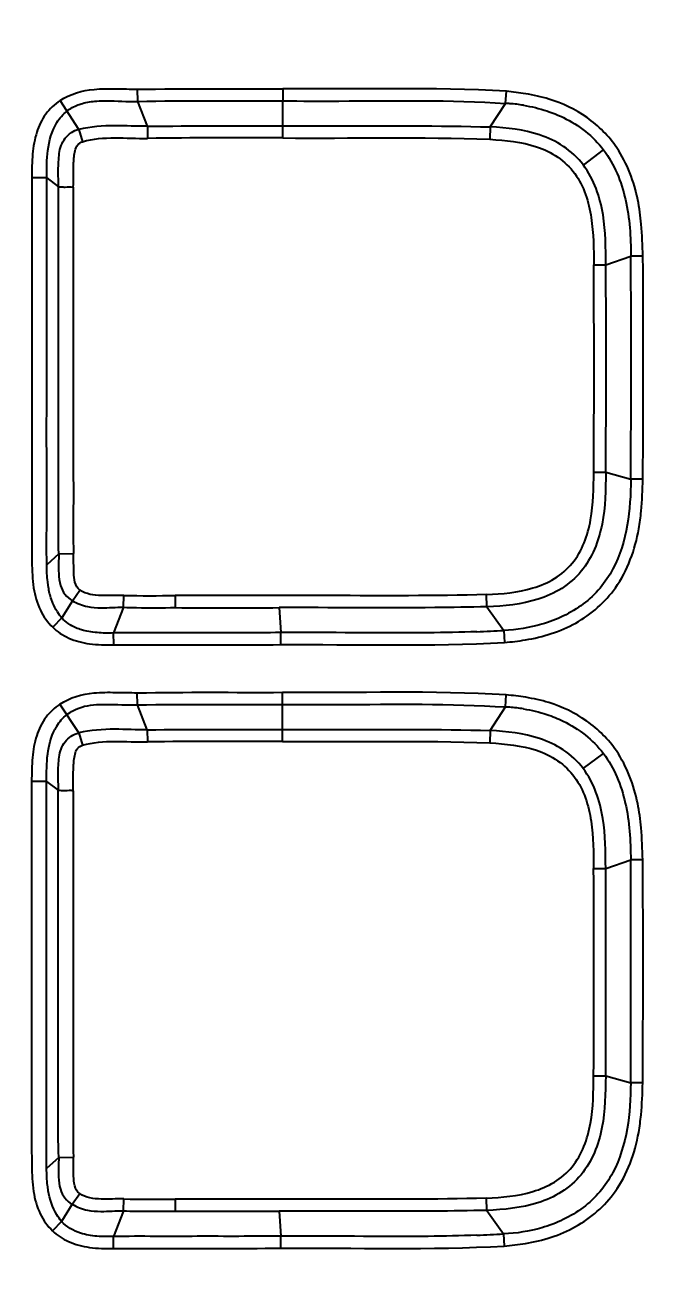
# Model space of a CAD drawing. Header units: millimetres. Extents: x 7426 to 8300, y 123 to 421.
# Drawn here: x 8011.43 to 8014.79, y 343.31 to 349.82 of the extents above; entities that cross this region are included whole.
import ezdxf

# ---------------------------------------------------------------- set-up
doc = ezdxf.new("R2010")
doc.units = ezdxf.units.MM
doc.layers.add('20_ALL_FEATURES', color=7, linetype='Continuous')
doc.layers.add('多重引线', color=7, linetype='Continuous')
doc.styles.add('微软雅黑', font='msyh.ttc')
doc.dimstyles.new('尺寸标注_1_4比例', dxfattribs={"dimtxt": 2.1, "dimasz": 1.7, "dimexe": 0.5, "dimexo": 0.4, "dimgap": 0.5, "dimtad": 1, "dimdec": 1, "dimlfac": 4, "dimdsep": 46, "dimtxsty": '微软雅黑', "dimcen": 0.09, "dimadec": 0, "dimazin": 0, "dimtp": 0.01, "dimtm": 0.01, "dimtfac": 1, "dimtdec": 1, "dimtofl": 0, "dimtmove": 0, "dimatfit": 3, "dimfxl": 1, "dimtolj": 1, "dimarcsym": 0})

# ---------------------------------------------------------------- blocks, each defined once
blk = doc.blocks.new('*D890')
at = {"layer": 'Defpoints', "color": 0}
for p in [(8010.9443, 360.1863), (8006.63, 320.4735), (8032.781, 320.4735)]:
    blk.add_point(p, dxfattribs=at)
at = {"layer": '多重引线', "color": 0, "lineweight": -2}
for p, q in [((8011.3443, 360.1863), (8033.281, 360.1863)), ((8032.781, 358.4863), (8032.781, 322.1735)), ((8007.03, 320.4735), (8033.281, 320.4735))]:
    blk.add_line(p, q, dxfattribs=at)
at = {"layer": '多重引线', "color": 0}
for points in [[(8033.0643, 358.4863), (8032.4976, 358.4863), (8032.781, 360.1863)], [(8032.4976, 322.1735), (8033.0643, 322.1735), (8032.781, 320.4735)]]:
    blk.add_solid(points, dxfattribs=at)
at = {"layer": '多重引线', "color": 0, "insert": (8031.1896, 340.3299), "char_height": 2.1, "attachment_point": 5, "rotation": 90, "style": '微软雅黑'}
blk.add_mtext('\\A1;158.9', dxfattribs=at)

msp = doc.modelspace()

# ---------------------------------------------------------------- linework, layer by layer
at = {"layer": '20_ALL_FEATURES', "color": 7, "linetype": 'Continuous'}
for p, q in [((8012.0137, 349.4213), (8012.0125, 349.4844)), ((8012.771, 349.4867), (8012.7707, 349.4238)), ((8011.7067, 349.2752), (8011.6089, 349.4255)), ((8012.0647, 349.2911), (8012.0137, 349.4213)), ((8012.7706, 349.2303), (8012.7707, 349.4239)), ((8013.9343, 349.4105), (8013.9381, 349.4737)), ((8013.8544, 349.2878), (8013.9343, 349.4105)), ((8012.0647, 349.2911), (8012.0657, 349.2283)), ((8013.8544, 349.2878), (8013.8523, 349.2239)), ((8011.7067, 349.2752), (8011.7261, 349.2107)), ((8014.34, 349.0891), (8014.4453, 349.1683)), ((8011.5293, 349.0217), (8011.4608, 349.0217)), ((8011.5387, 349.0217), (8011.5293, 349.0217)), ((8011.5387, 349.0217), (8011.5998, 348.9758)), ((8014.4573, 348.5684), (8014.588, 348.6131)), ((8014.6509, 348.6134), (8014.588, 348.6131)), ((8014.3945, 348.568), (8014.4573, 348.5684)), ((8014.3944, 347.4863), (8014.4572, 347.4859)), ((8014.4572, 347.4859), (8014.5877, 347.4498)), ((8014.6508, 347.4494), (8014.5877, 347.4498)), ((8011.602, 347.06), (8011.539, 347.0028)), ((8011.602, 347.06), (8011.6788, 347.0624)), ((8011.673, 346.8158), (8011.6172, 346.7268)), ((8011.673, 346.8158), (8011.7119, 346.8712)), ((8011.9397, 346.7816), (8011.9413, 346.8435)), ((8012.2102, 346.8424), (8012.2101, 346.7797)), ((8013.8363, 346.7839), (8013.8344, 346.8479)), ((8011.9397, 346.7816), (8011.8877, 346.6476)), ((8012.7523, 346.7797), (8012.761, 346.6495)), ((8013.8363, 346.7839), (8013.9247, 346.6612)), ((8011.6172, 346.7268), (8011.57, 346.6773)), ((8011.8885, 346.5851), (8011.8877, 346.6476)), ((8012.7615, 346.5865), (8012.761, 346.6495)), ((8013.9247, 346.6612), (8013.9283, 346.598)), ((8012.013, 346.2723), (8012.0118, 346.3354)), ((8012.7699, 346.0813), (8012.7703, 346.3377)), ((8013.9335, 346.2614), (8013.9374, 346.3247)), ((8011.706, 346.1262), (8011.6081, 346.2765)), ((8012.064, 346.1421), (8012.013, 346.2723)), ((8013.8537, 346.1388), (8013.9335, 346.2614)), ((8011.706, 346.1262), (8011.7254, 346.0617)), ((8012.064, 346.1421), (8012.065, 346.0793)), ((8013.8537, 346.1388), (8013.8516, 346.0748)), ((8014.3392, 345.9401), (8014.4446, 346.0193)), ((8011.5293, 345.8727), (8011.4601, 345.8727)), ((8011.538, 345.8727), (8011.5293, 345.8727)), ((8011.538, 345.8727), (8011.599, 345.8267)), ((8014.4566, 345.4194), (8014.5872, 345.4641)), ((8014.6502, 345.4644), (8014.5872, 345.4641)), ((8014.3937, 345.419), (8014.4565, 345.4194)), ((8014.3937, 344.3372), (8014.4565, 344.3369)), ((8014.4565, 344.3369), (8014.587, 344.3008)), ((8014.65, 344.3004), (8014.587, 344.3008)), ((8011.6013, 343.911), (8011.5383, 343.8538)), ((8011.6013, 343.911), (8011.6781, 343.9134)), ((8011.6723, 343.6668), (8011.7112, 343.7222)), ((8011.939, 343.6326), (8011.9406, 343.6945)), ((8012.2095, 343.6934), (8012.2094, 343.6307)), ((8013.8355, 343.6349), (8013.8337, 343.6989)), ((8011.6723, 343.6668), (8011.6165, 343.5778)), ((8011.939, 343.6326), (8011.887, 343.4986)), ((8012.7516, 343.6307), (8012.7603, 343.5005)), ((8013.8355, 343.6349), (8013.9239, 343.5122)), ((8011.6165, 343.5778), (8011.5692, 343.5283)), ((8011.8878, 343.4361), (8011.887, 343.4986)), ((8012.7608, 343.4374), (8012.7603, 343.5005)), ((8013.9239, 343.5122), (8013.9275, 343.449))]:
    msp.add_line(p, q, dxfattribs=at)
for centre, radius, start, end in [((8013.8937, 348.5528), 0.8586, 85.80592, 87.29214), ((8013.8952, 348.5704), 0.841, 80.90301, 85.81944), ((7905.7586, 348.0541), 108.8308, 359.681813, 0.294286), ((7907.5036, 348.0502), 107.1489, 359.678732, 0.301188), ((7913.4375, 348.0347), 100.9584, 359.688775, 0.302706), ((7915.1614, 348.03), 99.2974, 359.686072, 0.310668), ((8011.8045, 346.8924), 0.25, 212.07641, 221.48744), ((8012.4774, 474.407), 127.6276, 269.880017, 270.123433), ((8013.5419, 352.9854), 6.3358, 272.19495, 273.46325), ((8013.893, 345.4038), 0.8586, 85.80951, 87.29214), ((8013.8945, 345.4215), 0.8408, 80.85354, 85.82338), ((8011.8022, 346.0296), 0.2492, 147.99527, 152.6036), ((7905.7579, 344.9051), 108.8308, 359.681813, 0.294286), ((7907.5029, 344.9012), 107.1489, 359.678732, 0.301188), ((7913.4368, 344.8856), 100.9584, 359.688775, 0.302706), ((7915.1606, 344.881), 99.2974, 359.686072, 0.310668), ((8012.4767, 471.258), 127.6276, 269.880017, 270.123433), ((8013.5413, 349.8351), 6.3345, 272.19736, 273.46334)]:
    msp.add_arc(centre, radius, start, end, dxfattribs=at)
for points, knots in [([(7985.2818, 358.8617), (7987.3311, 358.8617), (7990.4049, 358.8617), (7994.5034, 358.8617), (7997.5773, 358.8617), (8000.6511, 358.8617), (8003.725, 358.8617), (8006.2865, 358.8617), (8008.3359, 358.8617), (8009.8728, 358.8618), (8011.4098, 358.8611), (8012.9461, 358.8568), (8014.2302, 358.8343), (8015.2451, 358.6877), (8015.977, 358.4318), (8016.569, 357.9158), (8016.9147, 357.2177), (8017.0858, 356.4657), (8017.1526, 355.6989), (8017.1711, 354.9311), (8017.1822, 353.9068), (8017.1919, 352.1137), (8017.1883, 349.5521), (8017.1895, 346.4779), (8017.1892, 343.404), (8017.1893, 340.3302), (8017.1892, 337.2563), (8017.1895, 334.1825), (8017.1883, 331.109), (8017.1918, 328.5471), (8017.1823, 326.7538), (8017.171, 325.7289), (8017.1528, 324.9615), (8017.0854, 324.1956), (8016.9157, 323.444), (8016.5692, 322.7465), (8015.9773, 322.227), (8015.2418, 321.9722), (8014.2278, 321.8261), (8012.9449, 321.8036), (8011.4103, 321.7992), (8009.8725, 321.7986), (8008.3359, 321.7987), (8006.2865, 321.7986), (8003.725, 321.7987), (8000.6511, 321.7987), (7997.5773, 321.7987), (7994.5034, 321.7987), (7990.4049, 321.7987), (7987.3311, 321.7987), (7985.2818, 321.7987)], [0, 0, 0, 0, 0.062517, 0.093776, 0.125034, 0.156293, 0.187552, 0.21881, 0.23444, 0.250071, 0.265698, 0.281326, 0.296961, 0.304806, 0.312556, 0.320276, 0.32808, 0.335905, 0.343705, 0.351523, 0.359333, 0.374956, 0.406226, 0.437483, 0.468742, 0.5, 0.531259, 0.562517, 0.593774, 0.625025, 0.640673, 0.648483, 0.656295, 0.664089, 0.671906, 0.679693, 0.687443, 0.695242, 0.703089, 0.718652, 0.73431, 0.749928, 0.765561, 0.781189, 0.812448, 0.843707, 0.874966, 0.906224, 0.937483, 1, 1, 1, 1]), ([(8011.7861, 349.484), (8011.8237, 349.4875), (8011.8994, 349.4866), (8011.9748, 349.4859), (8012.0125, 349.4844)], [0, 0, 0, 0, 0.500011, 1, 1, 1, 1]), ([(8011.6089, 349.4255), (8011.5798, 349.4068), (8011.5283, 349.3576), (8011.498, 349.2939), (8011.4873, 349.261)], [0, 0, 0, 0, 0.499823, 1, 1, 1, 1]), ([(8011.7021, 349.4031), (8011.7096, 349.406), (8011.7414, 349.4165), (8011.7749, 349.4213), (8011.8001, 349.423)], [0, 0, 0, 0, 0.242569, 1, 1, 1, 1]), ([(8011.8001, 349.423), (8011.8167, 349.4241), (8011.8879, 349.4251), (8011.9591, 349.4195), (8012.0137, 349.4213)], [0, 0, 0, 0, 0.232943, 1, 1, 1, 1]), ([(8012.7707, 349.4239), (8012.8683, 349.4226), (8013.2561, 349.4229), (8013.6446, 349.4294), (8013.9343, 349.4105)], [0, 0, 0, 0, 0.25158, 1, 1, 1, 1]), ([(8014.5146, 349.1788), (8014.4735, 349.24), (8014.3663, 349.3471), (8014.2305, 349.4116), (8014.1599, 349.4333)], [0, 0, 0, 0, 0.499621, 1, 1, 1, 1]), ([(8014.1502, 349.3712), (8014.1794, 349.3615), (8014.291, 349.3169), (8014.3913, 349.2398), (8014.4453, 349.1683)], [0, 0, 0, 0, 0.255571, 1, 1, 1, 1]), ([(8012.0647, 349.2911), (8012.0081, 349.2909), (8011.8888, 349.2985), (8011.7683, 349.2889), (8011.7067, 349.2752)], [0, 0, 0, 0, 0.472731, 1, 1, 1, 1]), ([(8012.7707, 349.2931), (8012.8607, 349.2927), (8013.2219, 349.2928), (8013.5833, 349.2951), (8013.8544, 349.2878)], [0, 0, 0, 0, 0.249076, 1, 1, 1, 1]), ([(8014.34, 349.0891), (8014.3115, 349.1272), (8014.2411, 349.1921), (8014.0755, 349.2683), (8013.9411, 349.2833), (8013.8544, 349.2878)], [0, 0, 0, 0, 0.263502, 0.518565, 1, 1, 1, 1]), ([(8011.5998, 348.9758), (8011.6011, 348.9902), (8011.5999, 349.0192), (8011.5981, 349.0625), (8011.6009, 349.1059), (8011.603, 349.1492), (8011.6125, 349.1919), (8011.6404, 349.2421), (8011.6789, 349.2699), (8011.7067, 349.2752)], [0, 0, 0, 0, 0.125824, 0.251629, 0.377488, 0.503337, 0.628761, 0.753821, 1, 1, 1, 1]), ([(8013.8523, 349.2239), (8013.9342, 349.2173), (8014.0596, 349.2074), (8014.2102, 349.1356), (8014.3313, 349.0197), (8014.3928, 348.8136), (8014.3943, 348.6503), (8014.3945, 348.568)], [0, 0, 0, 0, 0.250246, 0.37562, 0.500723, 0.74951, 1, 1, 1, 1]), ([(8011.6773, 348.9732), (8011.6785, 348.9945), (8011.6782, 349.0371), (8011.6784, 349.0903), (8011.6813, 349.133), (8011.6864, 349.1642), (8011.6966, 349.1957), (8011.7162, 349.2074), (8011.7261, 349.2107)], [0, 0, 0, 0, 0.251045, 0.501422, 0.626834, 0.752343, 0.877069, 1, 1, 1, 1]), ([(8014.4453, 349.1683), (8014.5021, 349.093), (8014.5768, 348.9067), (8014.5879, 348.7123), (8014.588, 348.6131)], [0, 0, 0, 0, 0.487422, 1, 1, 1, 1]), ([(8014.4573, 348.5684), (8014.4562, 348.6554), (8014.4571, 348.8354), (8014.3958, 349.0145), (8014.34, 349.0891)], [0, 0, 0, 0, 0.482658, 1, 1, 1, 1]), ([(8011.4608, 349.0217), (8011.4608, 348.8434), (8011.4608, 348.4869), (8011.4609, 348.0413), (8011.4608, 347.6848), (8011.461, 347.4176), (8011.4607, 347.1951), (8011.4609, 347.017), (8011.4638, 346.9274), (8011.4707, 346.883)], [0, 0, 0, 0, 0.250009, 0.500018, 0.625019, 0.750011, 0.874759, 0.937013, 1, 1, 1, 1]), ([(8011.5389, 347.0028), (8011.5381, 347.0862), (8011.5391, 347.2538), (8011.5384, 347.5899), (8011.5389, 348.1794), (8011.5386, 348.6848), (8011.5386, 349.0217)], [0, 0, 0, 0, 0.123912, 0.249035, 0.499343, 1, 1, 1, 1]), ([(8011.6023, 347.0601), (8011.5986, 347.1409), (8011.6005, 347.3016), (8011.5992, 347.6215), (8011.5999, 348.0199), (8011.5996, 348.4978), (8011.5997, 348.8164), (8011.5997, 348.9758)], [0, 0, 0, 0, 0.126707, 0.251512, 0.501032, 0.750519, 1, 1, 1, 1]), ([(8011.5998, 348.9758), (8011.6051, 348.9756), (8011.6167, 348.9757), (8011.6422, 348.9718), (8011.6643, 348.9791), (8011.6773, 348.9732)], [0, 0, 0, 0, 0.204696, 0.44888, 1, 1, 1, 1]), ([(8011.6775, 348.9732), (8011.6775, 348.8141), (8011.6775, 348.4959), (8011.6777, 348.0186), (8011.6771, 347.6208), (8011.6783, 347.302), (8011.6766, 347.1424), (8011.679, 347.0624)], [0, 0, 0, 0, 0.249791, 0.499573, 0.749397, 0.874386, 1, 1, 1, 1]), ([(8013.8344, 346.8479), (8013.916, 346.8508), (8014.04, 346.8625), (8014.1926, 346.9257), (8014.3199, 347.0344), (8014.3919, 347.2389), (8014.3936, 347.4034), (8014.3944, 347.4863)], [0, 0, 0, 0, 0.248858, 0.373488, 0.497632, 0.747645, 1, 1, 1, 1]), ([(8014.4572, 347.4859), (8014.456, 347.3956), (8014.4547, 347.2153), (8014.3687, 346.9949), (8014.2306, 346.8744), (8014.0635, 346.8007), (8013.9264, 346.7881), (8013.8363, 346.7839)], [0, 0, 0, 0, 0.250563, 0.499238, 0.624488, 0.749781, 1, 1, 1, 1]), ([(8014.5877, 347.4498), (8014.5873, 347.3695), (8014.5787, 347.2088), (8014.5201, 347.0131), (8014.4306, 346.8784), (8014.3124, 346.7682), (8014.2005, 346.7154), (8014.1237, 346.6931)], [0, 0, 0, 0, 0.250287, 0.499923, 0.625248, 0.750472, 1, 1, 1, 1]), ([(8011.602, 347.06), (8011.6023, 347.0441), (8011.6, 347.0102), (8011.6011, 346.9548), (8011.6067, 346.8819), (8011.6433, 346.8313), (8011.673, 346.8158)], [0, 0, 0, 0, 0.178999, 0.38157, 0.62332, 1, 1, 1, 1]), ([(8011.7119, 346.8712), (8011.6981, 346.8799), (8011.6831, 346.9135), (8011.6786, 346.9787), (8011.6799, 347.0291), (8011.6788, 347.0624)], [0, 0, 0, 0, 0.24563, 0.496962, 1, 1, 1, 1]), ([(8011.5477, 346.8866), (8011.5462, 346.8957), (8011.5407, 346.9343), (8011.5393, 346.9733), (8011.539, 347.0028)], [0, 0, 0, 0, 0.239225, 1, 1, 1, 1]), ([(8011.5706, 346.803), (8011.5679, 346.8095), (8011.5579, 346.8366), (8011.5513, 346.865), (8011.5477, 346.8866)], [0, 0, 0, 0, 0.242009, 1, 1, 1, 1]), ([(8014.0377, 346.6115), (8014.1288, 346.6264), (8014.3093, 346.6816), (8014.4538, 346.8081), (8014.5072, 346.8833)], [0, 0, 0, 0, 0.5003, 1, 1, 1, 1]), ([(8011.673, 346.8158), (8011.6972, 346.8014), (8011.7468, 346.7822), (8011.8381, 346.7765), (8011.9007, 346.7826), (8011.9397, 346.7816)], [0, 0, 0, 0, 0.309637, 0.570341, 1, 1, 1, 1]), ([(8011.9413, 346.8435), (8011.9023, 346.8447), (8011.8263, 346.8387), (8011.7435, 346.8491), (8011.7119, 346.8712)], [0, 0, 0, 0, 0.503424, 1, 1, 1, 1]), ([(8013.8344, 346.8479), (8013.5636, 346.84), (8013.0221, 346.8441), (8012.4807, 346.8422), (8012.2102, 346.8425)], [0, 0, 0, 0, 0.500316, 1, 1, 1, 1]), ([(8011.9397, 346.7816), (8011.9625, 346.7807), (8012.0526, 346.7783), (8012.1427, 346.7797), (8012.2101, 346.7797)], [0, 0, 0, 0, 0.252541, 1, 1, 1, 1]), ([(8013.8363, 346.7839), (8013.7457, 346.7819), (8013.3844, 346.777), (8013.023, 346.7803), (8012.7523, 346.7797)], [0, 0, 0, 0, 0.250782, 1, 1, 1, 1]), ([(8011.7211, 346.6635), (8011.7108, 346.6666), (8011.6725, 346.6803), (8011.637, 346.704), (8011.6172, 346.7268)], [0, 0, 0, 0, 0.261322, 1, 1, 1, 1]), ([(8012.761, 346.6494), (8012.6159, 346.6482), (8012.3979, 346.6489), (8012.1068, 346.6482), (8011.9609, 346.649), (8011.8877, 346.6475)], [0, 0, 0, 0, 0.498758, 0.748613, 1, 1, 1, 1]), ([(8013.7846, 346.6543), (8013.6998, 346.651), (8013.3586, 346.644), (8013.0174, 346.6517), (8012.761, 346.6495)], [0, 0, 0, 0, 0.248763, 1, 1, 1, 1]), ([(8011.8885, 346.5851), (8011.9614, 346.5861), (8012.2524, 346.5855), (8012.5434, 346.585), (8012.7615, 346.5866)], [0, 0, 0, 0, 0.250464, 1, 1, 1, 1]), ([(8011.7854, 346.3349), (8011.823, 346.3385), (8011.8987, 346.3376), (8011.9741, 346.3369), (8012.0118, 346.3354)], [0, 0, 0, 0, 0.500011, 1, 1, 1, 1]), ([(8011.644, 346.2214), (8011.6545, 346.2298), (8011.7012, 346.2602), (8011.7577, 346.2712), (8011.7994, 346.274)], [0, 0, 0, 0, 0.243959, 1, 1, 1, 1]), ([(8011.7994, 346.274), (8011.816, 346.2751), (8011.8872, 346.2761), (8011.9584, 346.2705), (8012.013, 346.2723)], [0, 0, 0, 0, 0.232943, 1, 1, 1, 1]), ([(8012.77, 346.2748), (8012.8676, 346.2736), (8013.2554, 346.2739), (8013.6439, 346.2804), (8013.9335, 346.2614)], [0, 0, 0, 0, 0.25158, 1, 1, 1, 1]), ([(8014.5125, 346.0318), (8014.4714, 346.0925), (8014.3645, 346.1987), (8014.2294, 346.2627), (8014.1592, 346.2843)], [0, 0, 0, 0, 0.499631, 1, 1, 1, 1]), ([(8014.1494, 346.2222), (8014.1786, 346.2125), (8014.2903, 346.1679), (8014.3906, 346.0908), (8014.4446, 346.0193)], [0, 0, 0, 0, 0.255571, 1, 1, 1, 1]), ([(8011.5991, 345.8267), (8011.6004, 345.8411), (8011.5992, 345.8702), (8011.5974, 345.9135), (8011.6002, 345.9569), (8011.6023, 346.0002), (8011.6118, 346.0429), (8011.6397, 346.0931), (8011.6782, 346.1209), (8011.706, 346.1262)], [0, 0, 0, 0, 0.125824, 0.251629, 0.377488, 0.503337, 0.628761, 0.753821, 1, 1, 1, 1]), ([(8012.064, 346.142), (8012.0074, 346.1419), (8011.8881, 346.1495), (8011.7676, 346.1399), (8011.706, 346.1262)], [0, 0, 0, 0, 0.472731, 1, 1, 1, 1]), ([(8012.77, 346.1441), (8012.86, 346.1436), (8013.2212, 346.1438), (8013.5826, 346.1461), (8013.8537, 346.1388)], [0, 0, 0, 0, 0.249076, 1, 1, 1, 1]), ([(8014.3392, 345.9401), (8014.3108, 345.9782), (8014.2404, 346.043), (8014.0748, 346.1193), (8013.9404, 346.1343), (8013.8537, 346.1388)], [0, 0, 0, 0, 0.263502, 0.518565, 1, 1, 1, 1]), ([(8011.6766, 345.8242), (8011.6778, 345.8455), (8011.6775, 345.8881), (8011.6777, 345.9413), (8011.6806, 345.9839), (8011.6856, 346.0152), (8011.6959, 346.0467), (8011.7154, 346.0584), (8011.7254, 346.0617)], [0, 0, 0, 0, 0.251045, 0.501422, 0.626834, 0.752343, 0.877069, 1, 1, 1, 1]), ([(8013.8516, 346.0748), (8013.9335, 346.0683), (8014.0589, 346.0584), (8014.2095, 345.9866), (8014.3305, 345.8707), (8014.3921, 345.6646), (8014.3936, 345.5013), (8014.3937, 345.419)], [0, 0, 0, 0, 0.250246, 0.37562, 0.500723, 0.74951, 1, 1, 1, 1]), ([(8014.4446, 346.0193), (8014.5014, 345.944), (8014.5761, 345.7577), (8014.5871, 345.5633), (8014.5872, 345.4641)], [0, 0, 0, 0, 0.487422, 1, 1, 1, 1]), ([(8014.4565, 345.4194), (8014.4555, 345.5063), (8014.4564, 345.6864), (8014.3951, 345.8654), (8014.3392, 345.9401)], [0, 0, 0, 0, 0.482658, 1, 1, 1, 1]), ([(8011.4601, 345.8727), (8011.4601, 345.6944), (8011.4601, 345.3379), (8011.4602, 344.8923), (8011.4601, 344.5358), (8011.4602, 344.2686), (8011.46, 344.0461), (8011.4602, 343.868), (8011.4631, 343.7784), (8011.47, 343.734)], [0, 0, 0, 0, 0.250009, 0.500018, 0.625019, 0.750011, 0.874759, 0.937013, 1, 1, 1, 1]), ([(8011.5382, 343.8538), (8011.5374, 343.9372), (8011.5383, 344.1048), (8011.5377, 344.4408), (8011.5381, 345.0304), (8011.5379, 345.5358), (8011.5379, 345.8727)], [0, 0, 0, 0, 0.123912, 0.249035, 0.499343, 1, 1, 1, 1]), ([(8011.6015, 343.911), (8011.5979, 343.9919), (8011.5998, 344.1526), (8011.5985, 344.4725), (8011.5992, 344.8709), (8011.5989, 345.3488), (8011.599, 345.6674), (8011.599, 345.8267)], [0, 0, 0, 0, 0.126707, 0.251512, 0.501032, 0.750519, 1, 1, 1, 1]), ([(8011.599, 345.8267), (8011.6043, 345.8266), (8011.616, 345.8267), (8011.6415, 345.8228), (8011.6636, 345.8301), (8011.6766, 345.8242)], [0, 0, 0, 0, 0.204696, 0.44888, 1, 1, 1, 1]), ([(8011.6768, 345.8242), (8011.6768, 345.6651), (8011.6767, 345.3469), (8011.677, 344.8696), (8011.6764, 344.4717), (8011.6775, 344.153), (8011.6759, 343.9934), (8011.6783, 343.9134)], [0, 0, 0, 0, 0.249791, 0.499573, 0.749397, 0.874386, 1, 1, 1, 1]), ([(8013.8337, 343.6989), (8013.9153, 343.7018), (8014.0393, 343.7135), (8014.1918, 343.7767), (8014.3192, 343.8854), (8014.3911, 344.0899), (8014.3929, 344.2544), (8014.3937, 344.3372)], [0, 0, 0, 0, 0.248858, 0.373488, 0.497632, 0.747645, 1, 1, 1, 1]), ([(8014.4565, 344.3369), (8014.4553, 344.2466), (8014.454, 344.0663), (8014.368, 343.8459), (8014.2299, 343.7254), (8014.0628, 343.6517), (8013.9256, 343.6391), (8013.8355, 343.6349)], [0, 0, 0, 0, 0.250563, 0.499238, 0.624488, 0.749781, 1, 1, 1, 1]), ([(8014.587, 344.3008), (8014.5866, 344.2205), (8014.578, 344.0598), (8014.5194, 343.8641), (8014.4298, 343.7294), (8014.3117, 343.6192), (8014.1998, 343.5663), (8014.123, 343.5441)], [0, 0, 0, 0, 0.250287, 0.499923, 0.625248, 0.750472, 1, 1, 1, 1]), ([(8011.6013, 343.911), (8011.6016, 343.8951), (8011.5993, 343.8612), (8011.6003, 343.8058), (8011.606, 343.7329), (8011.6426, 343.6822), (8011.6723, 343.6668)], [0, 0, 0, 0, 0.178999, 0.38157, 0.62332, 1, 1, 1, 1]), ([(8011.7112, 343.7222), (8011.6974, 343.7309), (8011.6824, 343.7645), (8011.6778, 343.8297), (8011.6791, 343.8801), (8011.6781, 343.9134)], [0, 0, 0, 0, 0.24563, 0.496962, 1, 1, 1, 1]), ([(8011.547, 343.7376), (8011.5454, 343.7467), (8011.5399, 343.7853), (8011.5386, 343.8242), (8011.5383, 343.8538)], [0, 0, 0, 0, 0.239225, 1, 1, 1, 1]), ([(8011.6165, 343.5778), (8011.607, 343.5884), (8011.572, 343.6358), (8011.5543, 343.6939), (8011.547, 343.7376)], [0, 0, 0, 0, 0.243454, 1, 1, 1, 1]), ([(8011.9406, 343.6945), (8011.9015, 343.6957), (8011.8256, 343.6897), (8011.7428, 343.7001), (8011.7112, 343.7222)], [0, 0, 0, 0, 0.503424, 1, 1, 1, 1]), ([(8013.8337, 343.6989), (8013.5629, 343.691), (8013.0213, 343.6951), (8012.48, 343.6932), (8012.2095, 343.6934)], [0, 0, 0, 0, 0.500316, 1, 1, 1, 1]), ([(8014.0376, 343.4626), (8014.1283, 343.4775), (8014.3079, 343.5324), (8014.452, 343.6581), (8014.5054, 343.7328)], [0, 0, 0, 0, 0.500285, 1, 1, 1, 1]), ([(8011.6723, 343.6668), (8011.6965, 343.6524), (8011.746, 343.6332), (8011.8373, 343.6275), (8011.8999, 343.6335), (8011.939, 343.6326)], [0, 0, 0, 0, 0.309637, 0.570341, 1, 1, 1, 1]), ([(8011.939, 343.6326), (8011.9617, 343.6317), (8012.0519, 343.6293), (8012.142, 343.6307), (8012.2094, 343.6307)], [0, 0, 0, 0, 0.252541, 1, 1, 1, 1]), ([(8013.8355, 343.6349), (8013.7449, 343.6329), (8013.3836, 343.628), (8013.0223, 343.6313), (8012.7516, 343.6307)], [0, 0, 0, 0, 0.250782, 1, 1, 1, 1]), ([(8011.7571, 343.5058), (8011.7432, 343.5083), (8011.6916, 343.5205), (8011.642, 343.5483), (8011.6165, 343.5778)], [0, 0, 0, 0, 0.266282, 1, 1, 1, 1]), ([(8012.7603, 343.5004), (8012.6151, 343.4992), (8012.3972, 343.4999), (8012.1061, 343.4992), (8011.9601, 343.5), (8011.887, 343.4985)], [0, 0, 0, 0, 0.498758, 0.748613, 1, 1, 1, 1]), ([(8013.7841, 343.5053), (8013.6993, 343.502), (8013.358, 343.4949), (8013.0167, 343.5027), (8012.7603, 343.5005)], [0, 0, 0, 0, 0.248763, 1, 1, 1, 1]), ([(8011.8878, 343.4361), (8011.9607, 343.4371), (8012.2517, 343.4365), (8012.5427, 343.436), (8012.7608, 343.4376)], [0, 0, 0, 0, 0.250464, 1, 1, 1, 1])]:
    msp.add_open_spline(points, degree=3, knots=knots, dxfattribs=at)
for points in [[(8011.6089, 349.4255), (8011.6606, 349.4601), (8011.7242, 349.4781), (8011.7861, 349.484)], [(8012.0125, 349.4842), (8012.2653, 349.489), (8012.5182, 349.486), (8012.771, 349.4869)], [(8013.9381, 349.4737), (8013.5498, 349.4976), (8013.1601, 349.4821), (8012.771, 349.4867)], [(8012.0137, 349.4213), (8012.266, 349.426), (8012.5184, 349.4229), (8012.7707, 349.4238)], [(8014.0391, 349.4609), (8014.0057, 349.4664), (8013.9719, 349.4704), (8013.9381, 349.4737)], [(8014.1599, 349.4333), (8014.1204, 349.4455), (8014.0799, 349.4543), (8014.0391, 349.4609)], [(8011.5916, 349.3107), (8011.6057, 349.3333), (8011.6239, 349.3538), (8011.6448, 349.3704)], [(8011.6448, 349.3704), (8011.6618, 349.3842), (8011.6815, 349.3952), (8011.7021, 349.4031)], [(8014.0281, 349.4008), (8014.0695, 349.3941), (8014.1104, 349.3843), (8014.1502, 349.3712)], [(8011.5447, 349.1655), (8011.5511, 349.216), (8011.5646, 349.2676), (8011.5916, 349.3107)], [(8012.0647, 349.2911), (8012.3, 349.2947), (8012.5354, 349.2925), (8012.7707, 349.2931)], [(8011.4873, 349.261), (8011.4753, 349.224), (8011.4687, 349.1853), (8011.4652, 349.1466)], [(8011.7261, 349.2107), (8011.8347, 349.2432), (8011.9524, 349.2263), (8012.0657, 349.2283)], [(8012.7706, 349.2303), (8012.5356, 349.2296), (8012.3006, 349.2319), (8012.0657, 349.2283)], [(8012.7706, 349.2303), (8013.1312, 349.2278), (8013.4919, 349.2359), (8013.8523, 349.2239)], [(8011.5387, 349.0217), (8011.5387, 349.0697), (8011.5386, 349.1179), (8011.5447, 349.1655)], [(8014.6245, 348.9068), (8014.6051, 349.0026), (8014.5691, 349.0976), (8014.5146, 349.1788)], [(8011.4652, 349.1466), (8011.4614, 349.1051), (8011.4609, 349.0633), (8011.4608, 349.0217)], [(8014.6421, 348.7803), (8014.6384, 348.8227), (8014.6329, 348.8651), (8014.6245, 348.9068)], [(8014.6509, 348.6134), (8014.649, 348.6691), (8014.6471, 348.7248), (8014.6421, 348.7803)], [(8014.6419, 347.2824), (8014.6472, 347.3379), (8014.6493, 347.3937), (8014.6508, 347.4494)], [(8014.6296, 347.191), (8014.635, 347.2213), (8014.6389, 347.2518), (8014.6419, 347.2824)], [(8014.5072, 346.8833), (8014.5711, 346.9733), (8014.6103, 347.0823), (8014.6296, 347.191)], [(8011.4707, 346.883), (8011.477, 346.8428), (8011.4881, 346.8028), (8011.5058, 346.7661)], [(8011.9413, 346.8435), (8012.0309, 346.8412), (8012.1206, 346.8425), (8012.2102, 346.8424)], [(8011.5058, 346.7661), (8011.5217, 346.7333), (8011.5433, 346.7023), (8011.57, 346.6773)], [(8011.5927, 346.7596), (8011.584, 346.7734), (8011.5767, 346.788), (8011.5706, 346.803)], [(8014.1237, 346.6931), (8014.0592, 346.6743), (8013.9918, 346.6642), (8013.9247, 346.6612)], [(8011.57, 346.6773), (8011.594, 346.6539), (8011.623, 346.6351), (8011.6537, 346.6213)], [(8011.6537, 346.6213), (8011.6882, 346.6058), (8011.7255, 346.5962), (8011.763, 346.5911)], [(8011.7579, 346.6548), (8011.7455, 346.657), (8011.7332, 346.6599), (8011.7211, 346.6635)], [(8011.8019, 346.6492), (8011.7872, 346.6504), (8011.7725, 346.6521), (8011.7579, 346.6548)], [(8011.8877, 346.6476), (8011.8591, 346.6467), (8011.8304, 346.6469), (8011.8019, 346.6492)], [(8011.763, 346.5911), (8011.8045, 346.5854), (8011.8466, 346.5847), (8011.8885, 346.5851)], [(8012.7615, 346.5866), (8013.1504, 346.5895), (8013.54, 346.5759), (8013.9283, 346.598)], [(8013.9283, 346.598), (8013.9649, 346.6013), (8014.0014, 346.6056), (8014.0377, 346.6115)], [(8011.6081, 346.2765), (8011.6599, 346.3111), (8011.7235, 346.3291), (8011.7854, 346.3349)], [(8012.0118, 346.3352), (8012.2646, 346.34), (8012.5175, 346.337), (8012.7703, 346.3379)], [(8013.9374, 346.3247), (8013.5491, 346.3485), (8013.1593, 346.3331), (8012.7703, 346.3377)], [(8014.0391, 346.3118), (8014.0054, 346.3173), (8013.9714, 346.3214), (8013.9374, 346.3247)], [(8014.1592, 346.2843), (8014.1199, 346.2964), (8014.0796, 346.3052), (8014.0391, 346.3118)], [(8011.6081, 346.2765), (8011.5802, 346.2585), (8011.5553, 346.2349), (8011.5353, 346.2083)], [(8012.013, 346.2723), (8012.2653, 346.277), (8012.5177, 346.2739), (8012.77, 346.2748)], [(8014.0281, 346.2517), (8014.0692, 346.245), (8014.1099, 346.2353), (8014.1494, 346.2222)], [(8011.5353, 346.2083), (8011.5137, 346.1795), (8011.4977, 346.1462), (8011.4866, 346.112)], [(8011.5908, 346.1617), (8011.605, 346.1843), (8011.6232, 346.2048), (8011.644, 346.2214)], [(8011.4866, 346.112), (8011.4746, 346.075), (8011.468, 346.0363), (8011.4645, 345.9976)], [(8011.544, 346.0165), (8011.5496, 346.0605), (8011.5605, 346.1049), (8011.5809, 346.1443)], [(8012.064, 346.1421), (8012.2993, 346.1457), (8012.5347, 346.1435), (8012.77, 346.1441)], [(8011.7254, 346.0617), (8011.8339, 346.0942), (8011.9516, 346.0773), (8012.065, 346.0793)], [(8012.7699, 346.0813), (8012.5349, 346.0806), (8012.2999, 346.0829), (8012.065, 346.0793)], [(8012.7699, 346.0813), (8013.1304, 346.0788), (8013.4912, 346.0869), (8013.8516, 346.0748)], [(8014.6238, 345.7578), (8014.6042, 345.8544), (8014.5678, 345.9501), (8014.5125, 346.0318)], [(8011.4645, 345.9976), (8011.4607, 345.9561), (8011.4602, 345.9143), (8011.4601, 345.8727)], [(8011.538, 345.8727), (8011.538, 345.9207), (8011.5379, 345.9689), (8011.544, 346.0165)], [(8014.6414, 345.6313), (8014.6377, 345.6737), (8014.6322, 345.716), (8014.6238, 345.7578)], [(8014.6502, 345.4644), (8014.6483, 345.5201), (8014.6463, 345.5758), (8014.6414, 345.6313)], [(8014.6411, 344.1335), (8014.6465, 344.1889), (8014.6486, 344.2447), (8014.6501, 344.3004)], [(8014.6289, 344.042), (8014.6342, 344.0723), (8014.6382, 344.1028), (8014.6411, 344.1335)], [(8014.5054, 343.7328), (8014.5699, 343.8231), (8014.6095, 343.9327), (8014.6289, 344.042)], [(8011.47, 343.734), (8011.4762, 343.6938), (8011.4874, 343.6538), (8011.5051, 343.6171)], [(8011.9406, 343.6945), (8012.0302, 343.6922), (8012.1198, 343.6935), (8012.2095, 343.6934)], [(8011.5051, 343.6171), (8011.521, 343.5843), (8011.5426, 343.5533), (8011.5692, 343.5283)], [(8011.5692, 343.5283), (8011.5933, 343.5049), (8011.6223, 343.486), (8011.653, 343.4723)], [(8011.8012, 343.5002), (8011.7864, 343.5014), (8011.7717, 343.5031), (8011.7571, 343.5058)], [(8011.887, 343.4986), (8011.8584, 343.4977), (8011.8297, 343.4978), (8011.8012, 343.5002)], [(8014.123, 343.5441), (8014.0584, 343.5253), (8013.9911, 343.5152), (8013.9239, 343.5122)], [(8011.653, 343.4723), (8011.6874, 343.4568), (8011.7248, 343.4472), (8011.7622, 343.4421)], [(8011.7622, 343.4421), (8011.8037, 343.4364), (8011.8459, 343.4357), (8011.8878, 343.4361)], [(8012.7608, 343.4376), (8013.1497, 343.4405), (8013.5392, 343.4268), (8013.9275, 343.449)], [(8013.9275, 343.449), (8013.9644, 343.4523), (8014.0011, 343.4566), (8014.0376, 343.4626)]]:
    msp.add_open_spline(points, degree=3, dxfattribs=at)

# ---------------------------------------------------------------- dimensions: what is measured, and where the dimension line sits
at = {"layer": '多重引线', "color": 3}
dim = msp.add_linear_dim(base=(8032.781, 320.4735), p1=(8010.9443, 360.1863), p2=(8006.63, 320.4735), angle=90, dimstyle='尺寸标注_1_4比例', dxfattribs=at)
dim.commit()
dim.dimension.update_dxf_attribs({"geometry": '*D890', "text_midpoint": (8031.1896, 340.3299)})

doc.saveas('drawing.dxf')
